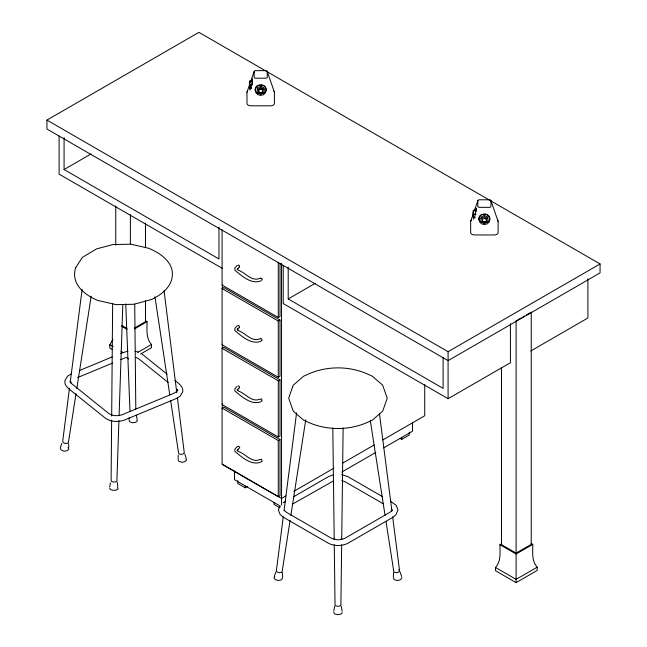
<?xml version="1.0" encoding="UTF-8"?>
<svg xmlns="http://www.w3.org/2000/svg" width="647" height="647" viewBox="0 0 647 647"><rect width="100%" height="100%" fill="white"/><g stroke="black" fill="none" stroke-linecap="round" stroke-linejoin="round"><path stroke-width="0.97" d="M282.61 577.318L282.359 572.506M111.632 420.097L111.106 480.43L111.624 481.489L113.532 482.088L115.708 481.869L116.889 480.972L118.927 420.453M111.672 416.078L112.651 303.459M341.656 544.604L340.896 604.921L340.039 605.916L337.969 606.328L335.89 605.916L335.033 604.921L334.273 544.604M341.721 539.574L343.128 427.982M119.097 415.406L122.833 304.454M178.232 455.108L178.119 458.707M249.863 86.86L249.863 90.054L251.052 87.741L252.37 80.77M473.491 216.745L473.555 219.204L474.744 216.891L476.063 209.919M393.57 572.506L393.319 577.318M128.963 418.844L129.101 417.768M69.464 388.265L62.694 441.238L63.196 442.58L65.088 443.454L67.256 443.349L68.436 442.33L76.022 393.619M70.232 382.272L82.112 289.314M283.273 516.783L276.366 570.759L277.215 572.037L279.269 572.724L281.332 572.425L282.181 571.309L290.082 520.471M284.041 510.782L296.577 412.826M333.771 611.286L334.693 606.182M109.723 486.673L110.427 482.897M76.791 388.645L91.187 296.18M290.859 515.481L305.74 419.782M252.37 81.449L249.944 81.449L249.467 83.253L249.944 88.283L251.562 88.283M476.063 210.598L473.628 210.598L473.159 212.394L473.628 217.432L475.254 217.432M334.394 539.291L334.693 538.215M274.271 576.526L275.857 571.891M252.37 81.085L249.944 81.085L249.467 82.703L249.944 87.919L251.562 87.919M279.536 506.738L278.428 509.957L279.536 513.184L280.345 514.672L283.208 517.147L328.627 543.375C334.564 546.286 341.778 546.286 347.706 543.375L393.133 517.147L395.996 514.672L397.905 509.957L396.797 506.738L395.996 505.25L390.513 501.263M391.54 511.235L391.977 509.957L391.322 508.049M250.89 80.972L254.15 71.574A1.609 0.93 0 0 1 255.759 70.644L265.634 70.644A1.609 0.93 0 0 1 267.251 71.574L274.417 92.262L274.417 103.528A3.963 2.289 0 0 1 270.454 105.817L250.947 105.817A3.963 2.289 0 0 1 246.984 103.528L246.984 92.262L249.912 83.795M474.259 211.059L477.842 200.716A1.609 0.93 0 0 1 479.451 199.786L489.326 199.786A1.609 0.93 0 0 1 490.944 200.716L498.109 221.403L498.109 232.669A3.963 2.289 0 0 1 494.146 234.958L474.631 234.958A3.963 2.289 0 0 1 470.668 232.669L470.668 221.403L473.281 213.882M61.74 443.43L60.341 447.967L61.085 449.94L63.883 451.21L67.094 450.757L68.825 449.147L68.081 447.312M251.052 81.36L252.249 79.047L252.37 79.702M474.744 210.51L475.941 208.197L476.063 208.852M112.966 339.327L109.796 344.778L109.796 348.046L112.368 349.526M237.797 265.593L238.767 265.027L239.463 265.755L239.463 267.348L238.767 267.276M237.797 325.983L238.08 325.352L239.463 326.153L239.463 327.746L238.767 327.673M260.272 278.566L260.555 277.935L261.93 278.728L262.221 279.69L261.242 280.248M260.272 338.963L260.555 338.332L261.93 339.125L261.93 340.718L261.242 340.645M237.797 446.778L238.08 446.147L239.463 446.94L239.746 447.902L238.767 448.468M260.272 399.353L261.242 398.795L261.93 399.522L261.93 401.116L261.242 401.043M260.272 459.75L261.242 459.192L262.221 460.874L261.93 461.505C252.338 466.762 241.727 457.106 234.885 451.363L234.885 449.212L236.98 446.786M392.656 516.783L399.563 570.759L398.714 572.037L396.66 572.724L394.597 572.425L393.748 571.309L386 521.466M401.949 577.706L400.695 579.591L397.654 580.577L394.605 579.841L393.352 578.086M531.09 543.383L532.796 544.37C532.821 552.085 531.478 560.949 537.204 567.176L537.204 570.444L516.104 582.623L495.521 570.743L495.521 567.476C501.247 561.248 499.905 552.376 499.937 544.661L501.603 543.698M342.279 612.555L341.018 614.043L337.969 614.65L334.911 614.043L333.65 612.555M282.577 578.086L281.324 579.841L278.275 580.577L275.242 579.591L273.98 577.706L274.821 576.614M236.98 265.593L234.885 268.02L234.885 270.171C241.557 275.824 251.287 284.591 260.822 280.96M238.533 267.882L237.239 269.184L237.635 268.448L237.635 269.75L237.239 269.015L238.533 270.317C245.383 272.541 251.715 281.857 259.625 278.469M236.98 325.991L234.885 328.417L234.885 330.568C241.557 336.222 251.287 344.988 260.822 341.357M238.533 328.28L237.239 329.574L237.635 328.846L237.635 330.148L237.239 329.412L238.533 330.714C245.383 332.93 251.715 342.255 259.625 338.866M236.98 386.388L234.885 388.815L234.885 390.966C241.557 396.619 251.287 405.386 260.822 401.747M238.533 388.669L237.239 389.971L237.635 389.243L237.635 390.537L237.239 389.809L238.533 391.111C245.383 393.327 251.715 402.644 259.625 399.256M238.533 449.067L237.239 450.369L237.635 449.633L237.635 450.935L237.239 450.207L238.533 451.501C245.383 453.725 251.715 463.042 259.625 459.653M129.02 419.766L129.651 421.763L132.433 422.758L135.627 422.329L137.39 420.712L136.865 419.248M392.122 510.394L389.939 512.278L345.086 538.175C340.783 540.334 335.55 540.334 331.248 538.175L286.395 512.278L284.219 510.394M260.701 86.245L264.13 87.863L264.13 92.497L260.701 94.114L257.271 92.497L257.271 87.863L260.701 86.245L260.701 87.652L257.271 89.27M484.393 215.394L487.822 217.012L487.822 221.646L484.393 223.264L480.956 221.646L480.956 217.012L484.393 215.394L484.393 216.794L480.956 218.411M71.13 373.974L67.611 376.15L64.878 380.638L65.072 383.93L65.913 385.491L68.048 388.2L105.534 418.318C111.033 422.022 118.231 422.24 124.361 420.097L176.534 398.455L180.052 396.279L182.786 391.791C183.497 386.542 178.491 383.275 174.933 380.468M46.932 120.091L198.912 32.35L600.068 263.952L600.068 272.888L448.088 360.63L46.932 129.028L46.932 120.091L448.088 351.701L600.068 263.952M64.077 137.657L64.077 169.538L91.122 153.921M134.584 327.98L145.51 321.664L145.51 300.54M134.552 328.894L147.063 321.664C147.095 329.388 145.753 338.252 151.479 344.479L151.479 347.746L140.504 354.079M222.091 288.594L223.813 287.6L280.005 320.039L280.005 376.255L278.283 377.241L222.091 344.802L222.091 288.594L278.283 321.033L280.005 320.039M137.973 352.275L151.479 344.479M288.206 267.057L288.206 298.938L315.243 283.321M222.091 348.353L223.813 347.358L280.005 379.797L280.005 436.005L278.283 437L222.091 404.561L222.091 348.353L278.283 380.792L280.005 379.797M222.091 229.839L222.091 285.052L278.283 317.491L280.005 316.496L280.005 263.297M222.091 408.103L223.813 407.109L280.005 439.556L280.005 495.764L278.283 496.759L222.091 464.311L222.091 408.103L278.283 440.542L280.005 439.556M501.49 367.617L501.49 544.661L516.104 553.104L516.104 320.896L521.15 317.984M522.833 317.014L524.515 316.043M526.197 315.073L530.403 312.647M237.764 480.64L237.764 483.471L245.27 487.806L247.777 486.358M283.224 265.448L283.224 303.532L448.088 398.714L510.426 362.724L510.426 323.629M530.758 350.989L587.905 317.992L587.905 278.906M285.901 495.901L281.542 498.425L222.277 464.206M293.762 491.364L333.925 468.177M342.651 463.139L374.087 444.99M382.814 439.952L424.723 415.754L424.723 384.488M283.208 502.776L285.828 501.263M293.689 496.726L328.627 476.548L332.914 474.898M341.77 472.067L375.81 452.415M383.663 447.878L412.471 431.242L412.471 422.531M400.064 438.391L401.73 439.353L409.236 435.019L409.236 432.188M292.436 504.159L333.698 480.802M516.104 553.104L531.244 544.37L531.244 312.161L531.64 312.396M499.937 544.661L516.104 554.002L532.796 544.37M537.204 567.176L516.104 579.356L495.521 567.476M260.701 88.817L258.646 89.787L258.646 92.141L260.701 93.111L262.755 92.141L262.755 89.787L260.701 88.817L262.755 90.208M258.646 90.208L260.701 89.237M258.646 91.72L260.701 92.691L262.755 91.72M482.338 219.349L484.393 218.387L486.447 219.349M482.338 220.87L484.393 221.84L486.447 220.87M482.338 218.937L482.338 221.29L484.393 222.261L486.447 221.29L486.447 218.937L485.072 218.29M79.516 370.496L112.125 356.966M120.504 353.488L127.993 351.103M77.543 377.597L112.497 363.096M120.771 359.659L125.372 357.751M249.944 81.085L249.467 81.271L249.944 81.449M249.944 87.919L249.467 88.105L249.944 88.283M473.628 217.068L473.159 217.246L473.628 217.432M260.134 84.951L257.935 85.517L255.913 87.466L255.169 90.119L255.913 92.772L257.935 94.713L260.701 95.424L263.466 94.713L265.488 92.772L266.224 90.119L265.488 87.466L263.466 85.517L261.267 84.951L257.935 85.436A5.524 4.513 0 0 0 255.759 91.373A5.524 4.513 0 0 0 262.892 93.483A5.524 4.513 0 0 0 265.893 87.79M483.827 214.1L481.627 214.667L479.605 216.608L478.861 219.268L479.605 221.921L481.627 223.862L484.393 224.574L487.151 223.862L489.181 221.921L489.916 219.268L489.181 216.608L487.151 214.667L484.951 214.1L481.627 214.586A5.524 4.513 0 0 0 478.942 217.715M250.163 82.533L249.435 82.533L249.435 86.835L250.163 86.835M249.435 82.751L250.163 82.751M249.435 84.466L250.163 84.466M249.435 84.903L250.163 84.903M249.944 85.048L252.37 85.048M249.435 86.625L250.163 86.625M476.063 210.235L473.159 210.412L473.628 210.598M473.628 214.197L476.063 214.197M238.08 385.749L239.463 386.55L239.463 388.135L238.767 388.071M341.673 474.696L347.706 476.548L382.652 496.726M135.021 351.353L138.361 352.081M261.267 84.951L263.466 85.436A5.524 4.513 0 0 1 265.488 87.086M484.951 214.1L487.151 214.667A5.524 4.513 0 0 1 487.151 222.398A5.524 4.513 0 0 1 478.861 218.492M264.13 89.27L260.701 87.652M487.822 218.411L484.393 216.794M341.818 480.486L345.086 481.748L383.04 503.665M136.153 357.492L139.024 359.045L168.163 382.458M64.077 169.538L218.977 258.97L218.977 227.089M288.206 298.938L443.106 388.37L443.106 357.484M222.212 268.311L59.095 174.132L59.095 136.048M145.365 320.686L147.063 321.664M121.782 325.441L126.941 328.417M121.871 326.387L126.974 329.331M109.796 344.778L113.225 346.76M120.949 351.216L123.52 352.704M126.092 357.451L128.664 358.939M280.669 506.334L234.529 479.702L234.529 470.984M279.868 507.782L274.029 504.409L274.029 502.525M142.13 354.111L167.12 374.192M69.997 381.584L71.623 383.647L108.639 413.384C112.61 416.134 117.843 416.272 122.291 414.678L173.8 393.311L176.485 391.653L177.796 389.64L176.938 391.233L176.817 389.284M398.714 569.643L399.563 570.759M185.883 458.173L186.627 459.904L184.896 461.651L181.969 462.306L178.895 461.327L178.143 459.483M117.317 486.876L118.094 488.728L116.363 490.078L113.144 490.394L110.338 489.512L109.578 487.927M400.072 571.891L401.658 576.526M184.775 453.911L186.012 457.494M136.226 415.196L137.059 418.52M341.236 538.215L341.535 539.291M341.236 606.182L342.158 611.286M117.204 482.266L117.867 486.156M370.343 420.776L385.07 515.481M154.956 296.811L169.765 394.767M170.671 400.768L178.532 452.738L179.041 453.919L180.934 454.404L183.101 453.919L184.274 452.738L177.415 397.759M379.482 413.829L391.888 510.782M164.063 290.802L176.793 392.761M68.606 443.543L68.857 447.174M70.725 381.196L70.846 383.145M125.753 303.961L129.998 411.541M332.809 427.982L334.216 539.574M134.73 304.09L135.805 409.05M516.104 554.002L516.104 582.623M490.944 200.716L490.944 206.417A1.609 0.93 0 0 1 489.326 207.347L479.451 207.347A1.609 0.93 0 0 1 477.842 206.417L477.842 200.716M484.393 221.84L484.393 222.261M476.063 208.197L476.063 211.383M473.127 211.674L473.127 215.985M448.088 351.701L448.088 398.714M401.73 437.469L401.73 439.353M281.542 263.434L281.542 504.903M278.283 262.286L278.283 317.491M278.283 321.033L278.283 377.241M278.283 380.792L278.283 437M278.283 440.542L278.283 496.759M267.251 71.574L267.251 77.276A1.609 0.93 0 0 1 265.634 78.206L255.759 78.206A1.609 0.93 0 0 1 254.15 77.276L254.15 71.574M260.701 92.691L260.701 93.111M252.37 79.047L252.37 84.15M245.27 485.921L245.27 487.806M222.277 284.688L222.277 288.724M222.277 344.196L222.277 348.223M222.277 403.696L222.277 408.742M145.51 223.086L145.51 247.227M130.379 214.723L130.379 243.895M115.756 205.859L115.756 245.237M497.575 220.263A3.963 2.289 0 0 1 498.109 221.403M470.668 221.403A3.963 2.289 0 0 1 471.202 220.263M273.891 91.114A3.963 2.289 0 0 1 274.417 92.262M246.984 92.262A3.963 2.289 0 0 1 247.51 91.114M292.444 387.302L288.691 398.188L293.261 411.201L303.75 420.267L305.465 420.979C325.667 431.015 350.262 431.015 370.472 420.979L372.179 420.267L382.668 411.201L387.238 398.188L382.668 385.175L372.179 376.117L370.472 375.406C350.262 365.369 325.667 365.369 305.465 375.406L303.75 376.117L293.261 385.175L292.444 387.302M75.731 267.583C70.377 283.669 84.539 295.129 97.988 300.483L116.056 304.632L133.978 304.276L151.721 299.424C164.12 293.552 175.863 282.885 171.455 267.923C167.524 258.04 158.297 252.476 148.98 248.359L130.912 244.21L112.99 244.558L96.662 248.844L82.363 257.377L75.731 267.583"/></g></svg>
